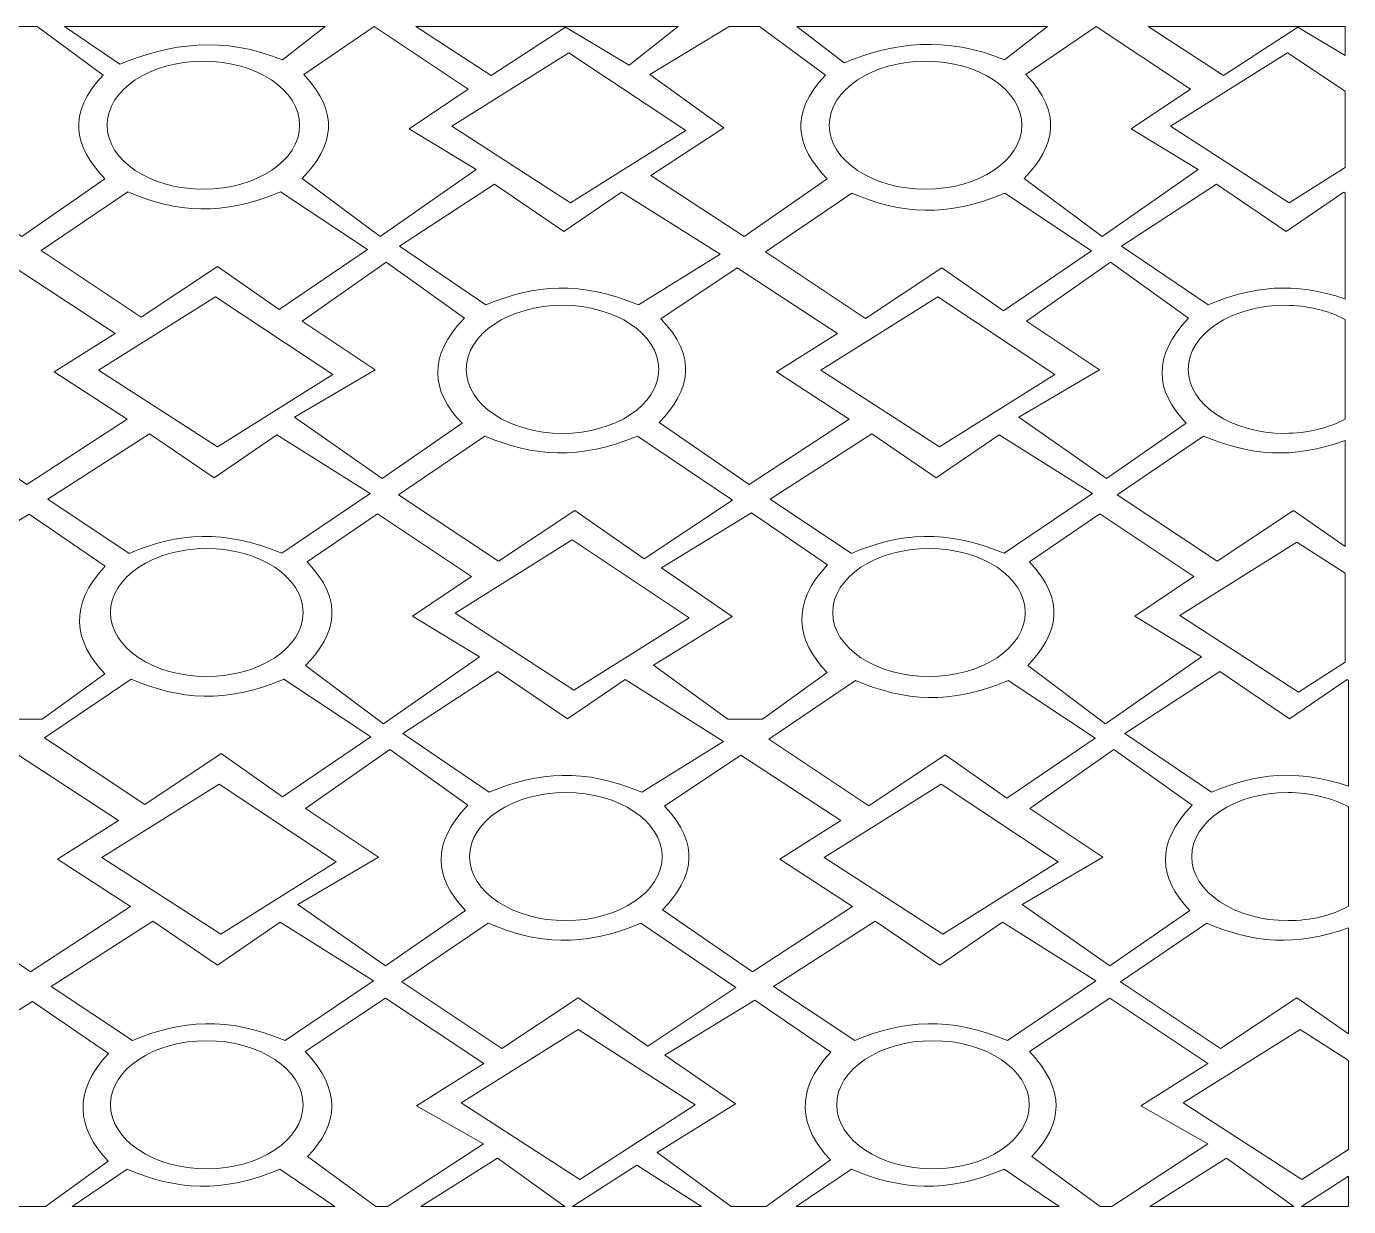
# Model space of a CAD drawing. Header units: millimetres. Extents: x -1200 to 1200, y -590 to 590.
# Drawn here: x -122 to 1200, y -590 to 590 of the extents above; entities that cross this region are included whole.
import ezdxf

# ---------------------------------------------------------------- set-up
doc = ezdxf.new("R2010")
doc.units = ezdxf.units.MM
doc.header["$MEASUREMENT"] = 0
doc.layers.add('Layer 1', color=7, linetype='Continuous')

msp = doc.modelspace()

# ---------------------------------------------------------------- linework, layer by layer
at = {"layer": 'Layer 1', "color": 250, "lineweight": 20}
for points, knots in [([(-141.0108, 589.9734), (-141.0108, 589.9734), (-111.2314, 589.9734), (-111.2314, 589.9734), (-111.2314, 589.9734), (-45.1225, 541.3441), (-45.1225, 541.3441), (-81.7393, 502.8084), (-74.6767, 470.0985), (-43.4384, 437.578), (-43.4384, 437.578), (-126.5519, 380.0612), (-126.5519, 380.0612), (-126.5519, 380.0612), (-219.8401, 440.9642), (-219.8401, 440.9642), (-219.8401, 440.9642), (-146.9014, 486.0775), (-146.9014, 486.0775), (-146.9014, 486.0775), (-224.9315, 537.9633), (-224.9315, 537.9633), (-224.9315, 537.9633), (-141.0108, 589.9734), (-141.0108, 589.9734)], [0, 0, 0, 0, 0.125, 0.125, 0.125, 0.25, 0.25, 0.25, 0.375, 0.375, 0.375, 0.5, 0.5, 0.5, 0.625, 0.625, 0.625, 0.75, 0.75, 0.75, 0.875, 0.875, 0.875, 1, 1, 1, 1]), ([(-83.7494, 589.9734), (-83.7494, 589.9734), (176.8446, 589.9734), (176.8446, 589.9734), (176.8446, 589.9734), (133.9258, 556.4197), (133.9258, 556.4197), (75.9737, 580.7668), (20.4586, 572.9883), (-28.4439, 552.2113), (-28.4439, 552.2113), (-83.7494, 589.9734), (-83.7494, 589.9734)], [0, 0, 0, 0, 0.25, 0.25, 0.25, 0.5, 0.5, 0.5, 0.75, 0.75, 0.75, 1, 1, 1, 1]), ([(153.7165, 438.054), (153.7165, 438.054), (231.5758, 380.0234), (231.5758, 380.0234), (231.5758, 380.0234), (327.6426, 446.7683), (327.6426, 446.7683), (327.6426, 446.7683), (260.7342, 487.4731), (260.7342, 487.4731), (260.7342, 487.4731), (319.7806, 527.1555), (319.7806, 527.1555), (319.7806, 527.1555), (225.724, 589.9031), (225.724, 589.9031), (225.724, 589.9031), (155.4162, 541.82), (155.4162, 541.82), (192.0253, 503.279), (184.9627, 470.5746), (153.7165, 438.054)], [0, 0, 0, 0, 0.142857143, 0.142857143, 0.142857143, 0.285714286, 0.285714286, 0.285714286, 0.428571429, 0.428571429, 0.428571429, 0.571428571, 0.571428571, 0.571428571, 0.714285714, 0.714285714, 0.714285714, 0.857142857, 0.857142857, 0.857142857, 1, 1, 1, 1]), ([(267.37, 589.9734), (267.37, 589.9734), (529.7258, 589.9734), (529.7258, 589.9734), (529.7258, 589.9734), (480.5438, 551.0861), (480.5438, 551.0861), (480.5438, 551.0861), (416.8563, 589.2215), (416.8563, 589.2215), (416.8563, 589.2215), (342.7068, 540.8247), (342.7068, 540.8247), (342.7068, 540.8247), (267.37, 589.9734), (267.37, 589.9734)], [0, 0, 0, 0, 0.2, 0.2, 0.2, 0.4, 0.4, 0.4, 0.6, 0.6, 0.6, 0.8, 0.8, 0.8, 1, 1, 1, 1]), ([(580.6929, 589.9734), (580.6929, 589.9734), (610.899, 589.9734), (610.899, 589.9734), (610.899, 589.9734), (676.9924, 541.3441), (676.9924, 541.3441), (640.3834, 502.8084), (647.4537, 470.0985), (678.6921, 437.578), (678.6921, 437.578), (595.5864, 380.0612), (595.5864, 380.0612), (595.5864, 380.0612), (502.2903, 440.9642), (502.2903, 440.9642), (502.2903, 440.9642), (575.2213, 488.7497), (575.2213, 488.7497), (575.2213, 488.7497), (501.2115, 541.9607), (501.2115, 541.9607), (501.2115, 541.9607), (580.6929, 589.9734), (580.6929, 589.9734)], [0, 0, 0, 0, 0.125, 0.125, 0.125, 0.25, 0.25, 0.25, 0.375, 0.375, 0.375, 0.5, 0.5, 0.5, 0.625, 0.625, 0.625, 0.75, 0.75, 0.75, 0.875, 0.875, 0.875, 1, 1, 1, 1]), ([(648.191, 589.9734), (648.191, 589.9734), (898.9751, 589.9734), (898.9751, 589.9734), (898.9751, 589.9734), (856.064, 556.4197), (856.064, 556.4197), (798.1042, 580.7668), (744.5992, 574.3136), (695.6811, 553.542), (695.6811, 553.542), (648.191, 589.9734), (648.191, 589.9734)], [0, 0, 0, 0, 0.25, 0.25, 0.25, 0.5, 0.5, 0.5, 0.75, 0.75, 0.75, 1, 1, 1, 1]), ([(875.7462, 438.054), (875.7462, 438.054), (953.5976, 380.0234), (953.5976, 380.0234), (953.5976, 380.0234), (1049.6643, 446.7683), (1049.6643, 446.7683), (1049.6643, 446.7683), (982.7405, 487.4731), (982.7405, 487.4731), (982.7405, 487.4731), (1041.7946, 527.1555), (1041.7946, 527.1555), (1041.7946, 527.1555), (947.738, 589.9031), (947.738, 589.9031), (947.738, 589.9031), (877.4302, 541.82), (877.4302, 541.82), (914.0471, 503.279), (906.9845, 470.5746), (875.7462, 438.054)], [0, 0, 0, 0, 0.142857143, 0.142857143, 0.142857143, 0.285714286, 0.285714286, 0.285714286, 0.428571429, 0.428571429, 0.428571429, 0.571428571, 0.571428571, 0.571428571, 0.714285714, 0.714285714, 0.714285714, 0.857142857, 0.857142857, 0.857142857, 1, 1, 1, 1]), ([(999.6907, 589.9734), (999.6907, 589.9734), (1196.5507, 589.9734), (1196.5507, 589.9734), (1196.5507, 589.9734), (1196.5507, 560.8607), (1196.5507, 560.8607), (1196.5507, 560.8607), (1149.1925, 589.2215), (1149.1925, 589.2215), (1149.1925, 589.2215), (1075.0354, 540.8247), (1075.0354, 540.8247), (1075.0354, 540.8247), (999.6907, 589.9734), (999.6907, 589.9734)], [0, 0, 0, 0, 0.2, 0.2, 0.2, 0.4, 0.4, 0.4, 0.6, 0.6, 0.6, 0.8, 0.8, 0.8, 1, 1, 1, 1]), ([(-41.3429, 491.2109), (-41.3429, 526.4793), (1.9019, 555.2459), (54.9257, 555.2404), (107.9728, 555.2404), (151.2175, 526.4793), (151.2175, 491.2109), (151.2175, 455.9479), (107.9728, 427.1868), (54.9257, 427.1868), (1.9019, 427.1868), (-41.3429, 455.9479), (-41.3429, 491.2109)], [0, 0, 0, 0, 0.25, 0.25, 0.25, 0.5, 0.5, 0.5, 0.75, 0.75, 0.75, 1, 1, 1, 1]), ([(421.9553, 413.7123), (421.9553, 413.7123), (537.2928, 485.899), (537.2928, 485.899), (537.2928, 485.899), (420.2556, 563.7222), (420.2556, 563.7222), (420.2556, 563.7222), (303.2184, 490.4157), (303.2184, 490.4157), (303.2184, 490.4157), (421.9553, 413.7123), (421.9553, 413.7123)], [0, 0, 0, 0, 0.25, 0.25, 0.25, 0.5, 0.5, 0.5, 0.75, 0.75, 0.75, 1, 1, 1, 1]), ([(680.7721, 491.2109), (680.7721, 526.4793), (724.0246, 555.2404), (777.0639, 555.2404), (830.0954, 555.2404), (873.348, 526.4793), (873.348, 491.2109), (873.348, 455.9479), (830.0954, 427.1868), (777.0639, 427.1868), (724.0246, 427.1868), (680.7721, 455.9479), (680.7721, 491.2109)], [0, 0, 0, 0, 0.25, 0.25, 0.25, 0.5, 0.5, 0.5, 0.75, 0.75, 0.75, 1, 1, 1, 1]), ([(1196.5507, 525.3326), (1196.5507, 525.3326), (1196.5507, 448.7752), (1196.5507, 448.7752), (1196.5507, 448.7752), (1140.5234, 413.7123), (1140.5234, 413.7123), (1140.5234, 413.7123), (1021.802, 490.4104), (1021.802, 490.4104), (1021.802, 490.4104), (1138.8392, 563.7222), (1138.8392, 563.7222), (1138.8392, 563.7222), (1196.5507, 525.3326), (1196.5507, 525.3326)], [0, 0, 0, 0, 0.2, 0.2, 0.2, 0.4, 0.4, 0.4, 0.6, 0.6, 0.6, 0.8, 0.8, 0.8, 1, 1, 1, 1]), ([(-20.6751, 424.52), (-20.6751, 424.52), (-107.1801, 365.8727), (-107.1801, 365.8727), (-107.1801, 365.8727), (-7.1165, 299.3279), (-7.1165, 299.3279), (-7.1165, 299.3279), (69.2215, 350.0831), (69.2215, 350.0831), (69.2215, 350.0831), (130.7437, 306.917), (130.7437, 306.917), (130.7437, 306.917), (218.9408, 366.9005), (218.9408, 366.9005), (218.9408, 366.9005), (131.9778, 424.52), (131.9778, 424.52), (74.0257, 400.1783), (28.2353, 403.7484), (-20.6751, 424.52)], [0, 0, 0, 0, 0.142857143, 0.142857143, 0.142857143, 0.285714286, 0.285714286, 0.285714286, 0.428571429, 0.428571429, 0.428571429, 0.571428571, 0.571428571, 0.571428571, 0.714285714, 0.714285714, 0.714285714, 0.857142857, 0.857142857, 0.857142857, 1, 1, 1, 1]), ([(337.4603, 311.4663), (337.4603, 311.4663), (250.9475, 370.119), (250.9475, 370.119), (250.9475, 370.119), (345.9354, 432.1471), (345.9354, 432.1471), (345.9354, 432.1471), (415.4748, 384.7781), (415.4748, 384.7781), (415.4748, 384.7781), (473.1552, 424.255), (473.1552, 424.255), (473.1552, 424.255), (571.5192, 362.2215), (571.5192, 362.2215), (571.5192, 362.2215), (490.1131, 311.4663), (490.1131, 311.4663), (432.1612, 335.8134), (386.3707, 332.2379), (337.4603, 311.4663)], [0, 0, 0, 0, 0.142857143, 0.142857143, 0.142857143, 0.285714286, 0.285714286, 0.285714286, 0.428571429, 0.428571429, 0.428571429, 0.571428571, 0.571428571, 0.571428571, 0.714285714, 0.714285714, 0.714285714, 0.857142857, 0.857142857, 0.857142857, 1, 1, 1, 1]), ([(703.4577, 423.1839), (703.4577, 423.1839), (616.9526, 364.5366), (616.9526, 364.5366), (616.9526, 364.5366), (717.0319, 297.9918), (717.0319, 297.9918), (717.0319, 297.9918), (793.3466, 348.7523), (793.3466, 348.7523), (793.3466, 348.7523), (854.8688, 305.5864), (854.8688, 305.5864), (854.8688, 305.5864), (943.0736, 365.5698), (943.0736, 365.5698), (943.0736, 365.5698), (856.1183, 423.1839), (856.1183, 423.1839), (798.1663, 398.8422), (752.3603, 402.4123), (703.4577, 423.1839)], [0, 0, 0, 0, 0.142857143, 0.142857143, 0.142857143, 0.285714286, 0.285714286, 0.285714286, 0.428571429, 0.428571429, 0.428571429, 0.571428571, 0.571428571, 0.571428571, 0.714285714, 0.714285714, 0.714285714, 0.857142857, 0.857142857, 0.857142857, 1, 1, 1, 1]), ([(1196.5429, 423.3787), (1196.5429, 423.3787), (1196.5507, 317.4381), (1196.5507, 317.4381), (1145.7854, 335.0128), (1103.9143, 330.35), (1059.4743, 311.4663), (1059.4743, 311.4663), (972.9692, 370.119), (972.9692, 370.119), (972.9692, 370.119), (1067.9495, 432.1471), (1067.9495, 432.1471), (1067.9495, 432.1471), (1137.4889, 384.7781), (1137.4889, 384.7781), (1137.4889, 384.7781), (1195.1615, 424.255), (1195.1615, 424.255), (1195.1615, 424.255), (1196.5429, 423.3787), (1196.5429, 423.3787)], [0, 0, 0, 0, 0.142857143, 0.142857143, 0.142857143, 0.285714286, 0.285714286, 0.285714286, 0.428571429, 0.428571429, 0.428571429, 0.571428571, 0.571428571, 0.571428571, 0.714285714, 0.714285714, 0.714285714, 0.857142857, 0.857142857, 0.857142857, 1, 1, 1, 1]), ([(-211.3495, 193.9661), (-211.3495, 193.9661), (-121.4606, 131.9326), (-121.4606, 131.9326), (-121.4606, 131.9326), (-21.3814, 197.3469), (-21.3814, 197.3469), (-21.3814, 197.3469), (-94.3278, 244.7159), (-94.3278, 244.7159), (-94.3278, 244.7159), (-33.2636, 283.0676), (-33.2636, 283.0676), (-33.2636, 283.0676), (-133.3428, 348.4819), (-133.3428, 348.4819), (-133.3428, 348.4819), (-209.6575, 297.7321), (-209.6575, 297.7321), (-173.0486, 259.1911), (-180.1111, 226.4866), (-211.3495, 193.9661)], [0, 0, 0, 0, 0.142857143, 0.142857143, 0.142857143, 0.285714286, 0.285714286, 0.285714286, 0.428571429, 0.428571429, 0.428571429, 0.571428571, 0.571428571, 0.571428571, 0.714285714, 0.714285714, 0.714285714, 0.857142857, 0.857142857, 0.857142857, 1, 1, 1, 1]), ([(313.5484, 193.3116), (313.5484, 193.3116), (233.6791, 138.0504), (233.6791, 138.0504), (233.6791, 138.0504), (146.1029, 199.2564), (146.1029, 199.2564), (146.1029, 199.2564), (226.601, 246.7335), (226.601, 246.7335), (226.601, 246.7335), (153.8175, 295.3358), (153.8175, 295.3358), (153.8175, 295.3358), (237.8467, 354.2914), (237.8467, 354.2914), (237.8467, 354.2914), (315.8689, 298.4083), (315.8689, 298.4083), (279.26, 259.8726), (282.3023, 225.8267), (313.5484, 193.3116)], [0, 0, 0, 0, 0.142857143, 0.142857143, 0.142857143, 0.285714286, 0.285714286, 0.285714286, 0.428571429, 0.428571429, 0.428571429, 0.571428571, 0.571428571, 0.571428571, 0.714285714, 0.714285714, 0.714285714, 0.857142857, 0.857142857, 0.857142857, 1, 1, 1, 1]), ([(510.7732, 193.9661), (510.7732, 193.9661), (600.6777, 131.9326), (600.6777, 131.9326), (600.6777, 131.9326), (700.7413, 197.3469), (700.7413, 197.3469), (700.7413, 197.3469), (627.8182, 244.7159), (627.8182, 244.7159), (627.8182, 244.7159), (688.8746, 283.0676), (688.8746, 283.0676), (688.8746, 283.0676), (588.7954, 348.4819), (588.7954, 348.4819), (588.7954, 348.4819), (512.4728, 297.7321), (512.4728, 297.7321), (549.0819, 259.1911), (542.0116, 226.4866), (510.7732, 193.9661)], [0, 0, 0, 0, 0.142857143, 0.142857143, 0.142857143, 0.285714286, 0.285714286, 0.285714286, 0.428571429, 0.428571429, 0.428571429, 0.571428571, 0.571428571, 0.571428571, 0.714285714, 0.714285714, 0.714285714, 0.857142857, 0.857142857, 0.857142857, 1, 1, 1, 1]), ([(1037.7356, 193.3116), (1037.7356, 193.3116), (957.8661, 138.0504), (957.8661, 138.0504), (957.8661, 138.0504), (870.2901, 199.2564), (870.2901, 199.2564), (870.2901, 199.2564), (950.788, 246.7335), (950.788, 246.7335), (950.788, 246.7335), (877.9968, 295.3358), (877.9968, 295.3358), (877.9968, 295.3358), (962.0262, 354.2914), (962.0262, 354.2914), (962.0262, 354.2914), (1040.0484, 298.4083), (1040.0484, 298.4083), (1003.4393, 259.8726), (1006.4971, 225.8267), (1037.7356, 193.3116)], [0, 0, 0, 0, 0.142857143, 0.142857143, 0.142857143, 0.285714286, 0.285714286, 0.285714286, 0.428571429, 0.428571429, 0.428571429, 0.571428571, 0.571428571, 0.571428571, 0.714285714, 0.714285714, 0.714285714, 0.857142857, 0.857142857, 0.857142857, 1, 1, 1, 1]), ([(68.9189, 169.6244), (68.9189, 169.6244), (184.2487, 241.8057), (184.2487, 241.8057), (184.2487, 241.8057), (67.2115, 319.6288), (67.2115, 319.6288), (67.2115, 319.6288), (-49.818, 246.3224), (-49.818, 246.3224), (-49.818, 246.3224), (68.9189, 169.6244), (68.9189, 169.6244)], [0, 0, 0, 0, 0.25, 0.25, 0.25, 0.5, 0.5, 0.5, 0.75, 0.75, 0.75, 1, 1, 1, 1]), ([(791.0416, 169.6244), (791.0416, 169.6244), (906.3791, 241.8057), (906.3791, 241.8057), (906.3791, 241.8057), (789.3497, 319.6288), (789.3497, 319.6288), (789.3497, 319.6288), (672.3125, 246.3224), (672.3125, 246.3224), (672.3125, 246.3224), (791.0416, 169.6244), (791.0416, 169.6244)], [0, 0, 0, 0, 0.25, 0.25, 0.25, 0.5, 0.5, 0.5, 0.75, 0.75, 0.75, 1, 1, 1, 1]), ([(317.7083, 247.123), (317.7083, 282.3914), (360.9609, 311.1525), (413.9924, 311.1525), (467.0395, 311.1525), (510.2842, 282.3914), (510.2842, 247.123), (510.2842, 211.86), (467.0395, 183.0934), (413.9924, 183.0988), (360.9609, 183.0988), (317.7083, 211.86), (317.7083, 247.123)], [0, 0, 0, 0, 0.25, 0.25, 0.25, 0.5, 0.5, 0.5, 0.75, 0.75, 0.75, 1, 1, 1, 1]), ([(1196.5507, 296.8396), (1196.5507, 296.8396), (1196.5507, 197.4064), (1196.5507, 197.4064), (1179.9885, 188.4649), (1158.925, 183.0988), (1136.0065, 183.0988), (1082.9827, 183.0988), (1039.7224, 211.86), (1039.7224, 247.123), (1039.7146, 282.3914), (1082.9827, 311.1525), (1136.0065, 311.1525), (1158.925, 311.1471), (1179.9885, 305.7865), (1196.5507, 296.8396)], [0, 0, 0, 0, 0.2, 0.2, 0.2, 0.4, 0.4, 0.4, 0.6, 0.6, 0.6, 0.8, 0.8, 0.8, 1, 1, 1, 1]), ([(-19.1927, 63.1321), (-19.1927, 63.1321), (-100.6142, 117.2734), (-100.6142, 117.2734), (-100.6142, 117.2734), (1.1568, 182.6877), (1.1568, 182.6877), (1.1568, 182.6877), (65.6049, 138.6995), (65.6049, 138.6995), (65.6049, 138.6995), (128.3611, 181.5518), (128.3611, 181.5518), (128.3611, 181.5518), (221.6571, 122.9099), (221.6571, 122.9099), (221.6571, 122.9099), (133.4524, 63.1375), (133.4524, 63.1375), (75.5081, 87.4792), (29.7022, 83.9091), (-19.1927, 63.1321)], [0, 0, 0, 0, 0.142857143, 0.142857143, 0.142857143, 0.285714286, 0.285714286, 0.285714286, 0.428571429, 0.428571429, 0.428571429, 0.571428571, 0.571428571, 0.571428571, 0.714285714, 0.714285714, 0.714285714, 0.857142857, 0.857142857, 0.857142857, 1, 1, 1, 1]), ([(336.3816, 180.4375), (336.3816, 180.4375), (249.8842, 121.7848), (249.8842, 121.7848), (249.8842, 121.7848), (349.9479, 55.2399), (349.9479, 55.2399), (349.9479, 55.2399), (426.2782, 105.9951), (426.2782, 105.9951), (426.2782, 105.9951), (495.8176, 57.4956), (495.8176, 57.4956), (495.8176, 57.4956), (584.0068, 116.1429), (584.0068, 116.1429), (584.0068, 116.1429), (489.0421, 180.4321), (489.0421, 180.4321), (431.0823, 156.0903), (385.2919, 159.6605), (336.3816, 180.4375)], [0, 0, 0, 0, 0.142857143, 0.142857143, 0.142857143, 0.285714286, 0.285714286, 0.285714286, 0.428571429, 0.428571429, 0.428571429, 0.571428571, 0.571428571, 0.571428571, 0.714285714, 0.714285714, 0.714285714, 0.857142857, 0.857142857, 0.857142857, 1, 1, 1, 1]), ([(702.93, 63.1321), (702.93, 63.1321), (621.5161, 117.2734), (621.5161, 117.2734), (621.5161, 117.2734), (723.295, 182.6877), (723.295, 182.6877), (723.295, 182.6877), (787.7354, 138.6995), (787.7354, 138.6995), (787.7354, 138.6995), (850.4993, 181.5572), (850.4993, 181.5572), (850.4993, 181.5572), (943.7876, 122.9099), (943.7876, 122.9099), (943.7876, 122.9099), (855.5905, 63.1375), (855.5905, 63.1375), (797.623, 87.4792), (751.8403, 83.9091), (702.93, 63.1321)], [0, 0, 0, 0, 0.142857143, 0.142857143, 0.142857143, 0.285714286, 0.285714286, 0.285714286, 0.428571429, 0.428571429, 0.428571429, 0.571428571, 0.571428571, 0.571428571, 0.714285714, 0.714285714, 0.714285714, 0.857142857, 0.857142857, 0.857142857, 1, 1, 1, 1]), ([(1196.5507, 176.0722), (1196.5507, 176.0722), (1196.5507, 69.9369), (1196.5507, 69.9369), (1196.5507, 69.9369), (1144.8541, 105.9897), (1144.8541, 105.9897), (1144.8541, 105.9897), (1068.5237, 55.2399), (1068.5237, 55.2399), (1068.5237, 55.2399), (968.4523, 121.7848), (968.4523, 121.7848), (968.4523, 121.7848), (1054.9574, 180.4375), (1054.9574, 180.4375), (1100.7091, 160.9965), (1143.7365, 156.6259), (1196.5507, 176.0722)], [0, 0, 0, 0, 0.166666667, 0.166666667, 0.166666667, 0.333333333, 0.333333333, 0.333333333, 0.5, 0.5, 0.5, 0.666666667, 0.666666667, 0.666666667, 0.833333333, 0.833333333, 0.833333333, 1, 1, 1, 1]), ([(-106.1479, -102.7919), (-106.1479, -102.7919), (-144.542, -102.7919), (-144.542, -102.7919), (-144.542, -102.7919), (-216.9763, -50.1706), (-216.9763, -50.1706), (-216.9763, -50.1706), (-138.4729, -1.3573), (-138.4729, -1.3573), (-138.4729, -1.3573), (-209.254, 47.2505), (-209.254, 47.2505), (-209.254, 47.2505), (-119.2098, 102.1978), (-119.2098, 102.1978), (-119.2098, 102.1978), (-43.19, 50.3175), (-43.19, 50.3175), (-79.8068, 11.7818), (-74.7466, -24.9254), (-43.5082, -57.446), (-43.5082, -57.446), (-106.1479, -102.7919), (-106.1479, -102.7919)], [0, 0, 0, 0, 0.125, 0.125, 0.125, 0.25, 0.25, 0.25, 0.375, 0.375, 0.375, 0.5, 0.5, 0.5, 0.625, 0.625, 0.625, 0.75, 0.75, 0.75, 0.875, 0.875, 0.875, 1, 1, 1, 1]), ([(157.116, -49.1806), (157.116, -49.1806), (234.9674, -107.2113), (234.9674, -107.2113), (234.9674, -107.2113), (331.0341, -40.4663), (331.0341, -40.4663), (331.0341, -40.4663), (264.1103, 0.2385), (264.1103, 0.2385), (264.1103, 0.2385), (323.1721, 39.9208), (323.1721, 39.9208), (323.1721, 39.9208), (229.1155, 102.6684), (229.1155, 102.6684), (229.1155, 102.6684), (158.8, 54.5854), (158.8, 54.5854), (195.4169, 16.0444), (188.3621, -16.6601), (157.116, -49.1806)], [0, 0, 0, 0, 0.142857143, 0.142857143, 0.142857143, 0.285714286, 0.285714286, 0.285714286, 0.428571429, 0.428571429, 0.428571429, 0.571428571, 0.571428571, 0.571428571, 0.714285714, 0.714285714, 0.714285714, 0.857142857, 0.857142857, 0.857142857, 1, 1, 1, 1]), ([(614.1276, -102.7919), (614.1276, -102.7919), (579.4201, -102.7919), (579.4201, -102.7919), (579.4201, -102.7919), (505.1542, -48.8398), (505.1542, -48.8398), (505.1542, -48.8398), (583.6498, -0.0266), (583.6498, -0.0266), (583.6498, -0.0266), (512.8687, 48.5811), (512.8687, 48.5811), (512.8687, 48.5811), (602.9051, 103.5339), (602.9051, 103.5339), (602.9051, 103.5339), (678.9249, 51.6482), (678.9249, 51.6482), (642.3159, 13.1125), (647.3838, -23.5948), (678.6223, -56.1153), (678.6223, -56.1153), (614.1276, -102.7919), (614.1276, -102.7919)], [0, 0, 0, 0, 0.125, 0.125, 0.125, 0.25, 0.25, 0.25, 0.375, 0.375, 0.375, 0.5, 0.5, 0.5, 0.625, 0.625, 0.625, 0.75, 0.75, 0.75, 0.875, 0.875, 0.875, 1, 1, 1, 1]), ([(879.1377, -49.1806), (879.1377, -49.1806), (956.9892, -107.2113), (956.9892, -107.2113), (956.9892, -107.2113), (1053.0482, -40.4663), (1053.0482, -40.4663), (1053.0482, -40.4663), (986.1321, 0.2385), (986.1321, 0.2385), (986.1321, 0.2385), (1045.194, 39.9208), (1045.194, 39.9208), (1045.194, 39.9208), (951.1373, 102.6684), (951.1373, 102.6684), (951.1373, 102.6684), (880.8219, 54.5854), (880.8219, 54.5854), (917.431, 16.0444), (910.3683, -16.6601), (879.1377, -49.1806)], [0, 0, 0, 0, 0.142857143, 0.142857143, 0.142857143, 0.285714286, 0.285714286, 0.285714286, 0.428571429, 0.428571429, 0.428571429, 0.571428571, 0.571428571, 0.571428571, 0.714285714, 0.714285714, 0.714285714, 0.857142857, 0.857142857, 0.857142857, 1, 1, 1, 1]), ([(-37.9591, 3.9762), (-37.9591, 39.2447), (5.2858, 68.0058), (58.325, 68.0058), (111.3565, 68.0058), (154.609, 39.2447), (154.609, 3.9762), (154.609, -31.2868), (111.3565, -60.0479), (58.325, -60.0479), (5.2858, -60.0479), (-37.9591, -31.2868), (-37.9591, 3.9762)], [0, 0, 0, 0, 0.25, 0.25, 0.25, 0.5, 0.5, 0.5, 0.75, 0.75, 0.75, 1, 1, 1, 1]), ([(425.3547, -73.5223), (425.3547, -73.5223), (540.6844, -1.341), (540.6844, -1.341), (540.6844, -1.341), (423.6472, 76.4821), (423.6472, 76.4821), (423.6472, 76.4821), (306.61, 3.1757), (306.61, 3.1757), (306.61, 3.1757), (425.3547, -73.5223), (425.3547, -73.5223)], [0, 0, 0, 0, 0.25, 0.25, 0.25, 0.5, 0.5, 0.5, 0.75, 0.75, 0.75, 1, 1, 1, 1]), ([(684.1636, 3.9762), (684.1636, 39.2447), (727.4161, 68.0058), (780.4477, 68.0058), (833.487, 68.0058), (876.7318, 39.2447), (876.7318, 3.9762), (876.7318, -31.2868), (833.487, -60.0479), (780.4477, -60.0479), (727.4161, -60.0479), (684.1636, -31.2868), (684.1636, 3.9762)], [0, 0, 0, 0, 0.25, 0.25, 0.25, 0.5, 0.5, 0.5, 0.75, 0.75, 0.75, 1, 1, 1, 1]), ([(1196.5507, 43.2151), (1196.5507, 43.2151), (1196.5507, -45.578), (1196.5507, -45.578), (1196.5507, -45.578), (1149.9919, -75.7943), (1149.9919, -75.7943), (1149.9919, -75.7943), (1031.255, 0.8984), (1031.255, 0.8984), (1031.255, 0.8984), (1148.2922, 74.2102), (1148.2922, 74.2102), (1148.2922, 74.2102), (1196.5507, 43.2151), (1196.5507, 43.2151)], [0, 0, 0, 0, 0.2, 0.2, 0.2, 0.4, 0.4, 0.4, 0.6, 0.6, 0.6, 0.8, 0.8, 0.8, 1, 1, 1, 1]), ([(-17.2835, -62.7146), (-17.2835, -62.7146), (-103.7886, -121.3619), (-103.7886, -121.3619), (-103.7886, -121.3619), (-3.7171, -187.9068), (-3.7171, -187.9068), (-3.7171, -187.9068), (72.6132, -137.157), (72.6132, -137.157), (72.6132, -137.157), (134.1276, -180.3176), (134.1276, -180.3176), (134.1276, -180.3176), (222.3323, -120.3342), (222.3323, -120.3342), (222.3323, -120.3342), (135.3693, -62.7146), (135.3693, -62.7146), (77.4173, -87.0564), (31.6191, -83.4862), (-17.2835, -62.7146)], [0, 0, 0, 0, 0.142857143, 0.142857143, 0.142857143, 0.285714286, 0.285714286, 0.285714286, 0.428571429, 0.428571429, 0.428571429, 0.571428571, 0.571428571, 0.571428571, 0.714285714, 0.714285714, 0.714285714, 0.857142857, 0.857142857, 0.857142857, 1, 1, 1, 1]), ([(340.8441, -175.7684), (340.8441, -175.7684), (254.339, -117.1211), (254.339, -117.1211), (254.339, -117.1211), (349.3271, -55.0875), (349.3271, -55.0875), (349.3271, -55.0875), (418.8587, -102.4565), (418.8587, -102.4565), (418.8587, -102.4565), (476.5391, -62.9851), (476.5391, -62.9851), (476.5391, -62.9851), (574.9108, -125.0132), (574.9108, -125.0132), (574.9108, -125.0132), (493.497, -175.7684), (493.497, -175.7684), (435.545, -151.4267), (389.7468, -154.9968), (340.8441, -175.7684)], [0, 0, 0, 0, 0.142857143, 0.142857143, 0.142857143, 0.285714286, 0.285714286, 0.285714286, 0.428571429, 0.428571429, 0.428571429, 0.571428571, 0.571428571, 0.571428571, 0.714285714, 0.714285714, 0.714285714, 0.857142857, 0.857142857, 0.857142857, 1, 1, 1, 1]), ([(706.8493, -64.0507), (706.8493, -64.0507), (620.352, -122.6981), (620.352, -122.6981), (620.352, -122.6981), (720.4157, -189.2429), (720.4157, -189.2429), (720.4157, -189.2429), (796.746, -138.4823), (796.746, -138.4823), (796.746, -138.4823), (858.2682, -181.6483), (858.2682, -181.6483), (858.2682, -181.6483), (946.4651, -121.6649), (946.4651, -121.6649), (946.4651, -121.6649), (859.5099, -64.0507), (859.5099, -64.0507), (801.5579, -88.3924), (755.7597, -84.8223), (706.8493, -64.0507)], [0, 0, 0, 0, 0.142857143, 0.142857143, 0.142857143, 0.285714286, 0.285714286, 0.285714286, 0.428571429, 0.428571429, 0.428571429, 0.571428571, 0.571428571, 0.571428571, 0.714285714, 0.714285714, 0.714285714, 0.857142857, 0.857142857, 0.857142857, 1, 1, 1, 1]), ([(1199.95, -63.856), (1199.95, -63.856), (1199.95, -169.7966), (1199.95, -169.7966), (1149.177, -152.2218), (1107.3059, -156.8901), (1062.8582, -175.7684), (1062.8582, -175.7684), (976.3609, -117.1211), (976.3609, -117.1211), (976.3609, -117.1211), (1071.3488, -55.0875), (1071.3488, -55.0875), (1071.3488, -55.0875), (1140.8804, -102.4565), (1140.8804, -102.4565), (1140.8804, -102.4565), (1198.553, -62.9851), (1198.553, -62.9851), (1198.553, -62.9851), (1199.95, -63.856), (1199.95, -63.856)], [0, 0, 0, 0, 0.142857143, 0.142857143, 0.142857143, 0.285714286, 0.285714286, 0.285714286, 0.428571429, 0.428571429, 0.428571429, 0.571428571, 0.571428571, 0.571428571, 0.714285714, 0.714285714, 0.714285714, 0.857142857, 0.857142857, 0.857142857, 1, 1, 1, 1]), ([(-207.9657, -293.2686), (-207.9657, -293.2686), (-118.0613, -355.3021), (-118.0613, -355.3021), (-118.0613, -355.3021), (-17.9975, -289.8878), (-17.9975, -289.8878), (-17.9975, -289.8878), (-90.9363, -242.5188), (-90.9363, -242.5188), (-90.9363, -242.5188), (-29.872, -204.1671), (-29.872, -204.1671), (-29.872, -204.1671), (-129.9434, -138.7527), (-129.9434, -138.7527), (-129.9434, -138.7527), (-206.2737, -189.5079), (-206.2737, -189.5079), (-169.6492, -228.0436), (-176.7195, -260.748), (-207.9657, -293.2686)], [0, 0, 0, 0, 0.142857143, 0.142857143, 0.142857143, 0.285714286, 0.285714286, 0.285714286, 0.428571429, 0.428571429, 0.428571429, 0.571428571, 0.571428571, 0.571428571, 0.714285714, 0.714285714, 0.714285714, 0.857142857, 0.857142857, 0.857142857, 1, 1, 1, 1]), ([(316.9245, -293.9285), (316.9245, -293.9285), (237.0784, -349.1896), (237.0784, -349.1896), (237.0784, -349.1896), (149.4867, -287.9837), (149.4867, -287.9837), (149.4867, -287.9837), (229.9847, -240.5066), (229.9847, -240.5066), (229.9847, -240.5066), (157.2013, -191.8989), (157.2013, -191.8989), (157.2013, -191.8989), (241.2305, -132.9432), (241.2305, -132.9432), (241.2305, -132.9432), (319.2606, -188.8264), (319.2606, -188.8264), (282.6438, -227.362), (285.6938, -261.408), (316.9245, -293.9285)], [0, 0, 0, 0, 0.142857143, 0.142857143, 0.142857143, 0.285714286, 0.285714286, 0.285714286, 0.428571429, 0.428571429, 0.428571429, 0.571428571, 0.571428571, 0.571428571, 0.714285714, 0.714285714, 0.714285714, 0.857142857, 0.857142857, 0.857142857, 1, 1, 1, 1]), ([(514.157, -293.2686), (514.157, -293.2686), (604.0614, -355.3021), (604.0614, -355.3021), (604.0614, -355.3021), (704.1329, -289.8878), (704.1329, -289.8878), (704.1329, -289.8878), (631.202, -242.5188), (631.202, -242.5188), (631.202, -242.5188), (692.274, -204.1671), (692.274, -204.1671), (692.274, -204.1671), (592.187, -138.7527), (592.187, -138.7527), (592.187, -138.7527), (515.8645, -189.5079), (515.8645, -189.5079), (552.4658, -228.0436), (545.3953, -260.748), (514.157, -293.2686)], [0, 0, 0, 0, 0.142857143, 0.142857143, 0.142857143, 0.285714286, 0.285714286, 0.285714286, 0.428571429, 0.428571429, 0.428571429, 0.571428571, 0.571428571, 0.571428571, 0.714285714, 0.714285714, 0.714285714, 0.857142857, 0.857142857, 0.857142857, 1, 1, 1, 1]), ([(1041.1271, -293.9285), (1041.1271, -293.9285), (961.25, -349.1896), (961.25, -349.1896), (961.25, -349.1896), (873.6894, -287.9837), (873.6894, -287.9837), (873.6894, -287.9837), (954.1797, -240.5066), (954.1797, -240.5066), (954.1797, -240.5066), (881.3885, -191.8989), (881.3885, -191.8989), (881.3885, -191.8989), (965.4177, -132.9432), (965.4177, -132.9432), (965.4177, -132.9432), (1043.4321, -188.8264), (1043.4321, -188.8264), (1006.8308, -227.362), (1009.881, -261.408), (1041.1271, -293.9285)], [0, 0, 0, 0, 0.142857143, 0.142857143, 0.142857143, 0.285714286, 0.285714286, 0.285714286, 0.428571429, 0.428571429, 0.428571429, 0.571428571, 0.571428571, 0.571428571, 0.714285714, 0.714285714, 0.714285714, 0.857142857, 0.857142857, 0.857142857, 1, 1, 1, 1]), ([(72.3028, -317.6103), (72.3028, -317.6103), (187.6403, -245.429), (187.6403, -245.429), (187.6403, -245.429), (70.6031, -167.6058), (70.6031, -167.6058), (70.6031, -167.6058), (-46.4264, -240.9122), (-46.4264, -240.9122), (-46.4264, -240.9122), (72.3028, -317.6103), (72.3028, -317.6103)], [0, 0, 0, 0, 0.25, 0.25, 0.25, 0.5, 0.5, 0.5, 0.75, 0.75, 0.75, 1, 1, 1, 1]), ([(794.4332, -317.6103), (794.4332, -317.6103), (909.763, -245.429), (909.763, -245.429), (909.763, -245.429), (792.7336, -167.6058), (792.7336, -167.6058), (792.7336, -167.6058), (675.7041, -240.9122), (675.7041, -240.9122), (675.7041, -240.9122), (794.4332, -317.6103), (794.4332, -317.6103)], [0, 0, 0, 0, 0.25, 0.25, 0.25, 0.5, 0.5, 0.5, 0.75, 0.75, 0.75, 1, 1, 1, 1]), ([(321.1077, -240.1117), (321.1077, -204.8487), (364.3525, -176.0821), (417.384, -176.0821), (470.4232, -176.0821), (513.6759, -204.8487), (513.6759, -240.1117), (513.6759, -275.3747), (470.4232, -304.1412), (417.384, -304.1412), (364.3525, -304.1412), (321.1077, -275.3747), (321.1077, -240.1117)], [0, 0, 0, 0, 0.25, 0.25, 0.25, 0.5, 0.5, 0.5, 0.75, 0.75, 0.75, 1, 1, 1, 1]), ([(1199.95, -190.3951), (1199.95, -190.3951), (1199.95, -289.8283), (1199.95, -289.8283), (1183.3878, -298.7698), (1162.3165, -304.1412), (1139.4058, -304.1412), (1086.3742, -304.1412), (1043.114, -275.3747), (1043.114, -240.1117), (1043.114, -204.8487), (1086.3742, -176.0821), (1139.4058, -176.0821), (1162.3165, -176.0821), (1183.3878, -181.4536), (1199.95, -190.3951)], [0, 0, 0, 0, 0.2, 0.2, 0.2, 0.4, 0.4, 0.4, 0.6, 0.6, 0.6, 0.8, 0.8, 0.8, 1, 1, 1, 1]), ([(-15.8011, -424.1026), (-15.8011, -424.1026), (-97.2149, -369.9666), (-97.2149, -369.9666), (-97.2149, -369.9666), (4.5407, -304.5469), (4.5407, -304.5469), (4.5407, -304.5469), (69.0043, -348.5351), (69.0043, -348.5351), (69.0043, -348.5351), (131.7605, -305.6775), (131.7605, -305.6775), (131.7605, -305.6775), (225.0487, -364.3247), (225.0487, -364.3247), (225.0487, -364.3247), (136.844, -424.1026), (136.844, -424.1026), (78.8919, -399.7555), (33.0937, -403.3256), (-15.8011, -424.1026)], [0, 0, 0, 0, 0.142857143, 0.142857143, 0.142857143, 0.285714286, 0.285714286, 0.285714286, 0.428571429, 0.428571429, 0.428571429, 0.571428571, 0.571428571, 0.571428571, 0.714285714, 0.714285714, 0.714285714, 0.857142857, 0.857142857, 0.857142857, 1, 1, 1, 1]), ([(339.7654, -306.8026), (339.7654, -306.8026), (253.2602, -365.4499), (253.2602, -365.4499), (253.2602, -365.4499), (353.3473, -431.9947), (353.3473, -431.9947), (353.3473, -431.9947), (429.662, -381.2449), (429.662, -381.2449), (429.662, -381.2449), (499.2091, -429.7391), (499.2091, -429.7391), (499.2091, -429.7391), (587.4062, -371.0918), (587.4062, -371.0918), (587.4062, -371.0918), (492.4259, -306.8026), (492.4259, -306.8026), (434.4662, -331.1443), (388.6757, -327.5742), (339.7654, -306.8026)], [0, 0, 0, 0, 0.142857143, 0.142857143, 0.142857143, 0.285714286, 0.285714286, 0.285714286, 0.428571429, 0.428571429, 0.428571429, 0.571428571, 0.571428571, 0.571428571, 0.714285714, 0.714285714, 0.714285714, 0.857142857, 0.857142857, 0.857142857, 1, 1, 1, 1]), ([(706.3215, -424.1026), (706.3215, -424.1026), (624.9078, -369.9666), (624.9078, -369.9666), (624.9078, -369.9666), (726.6789, -304.5469), (726.6789, -304.5469), (726.6789, -304.5469), (791.1269, -348.5351), (791.1269, -348.5351), (791.1269, -348.5351), (853.8832, -305.6775), (853.8832, -305.6775), (853.8832, -305.6775), (947.1792, -364.3247), (947.1792, -364.3247), (947.1792, -364.3247), (858.9822, -424.1026), (858.9822, -424.1026), (801.0146, -399.7555), (755.232, -403.3256), (706.3215, -424.1026)], [0, 0, 0, 0, 0.142857143, 0.142857143, 0.142857143, 0.285714286, 0.285714286, 0.285714286, 0.428571429, 0.428571429, 0.428571429, 0.571428571, 0.571428571, 0.571428571, 0.714285714, 0.714285714, 0.714285714, 0.857142857, 0.857142857, 0.857142857, 1, 1, 1, 1]), ([(1199.95, -311.1625), (1199.95, -311.1625), (1199.95, -417.2977), (1199.95, -417.2977), (1199.95, -417.2977), (1148.2457, -381.2449), (1148.2457, -381.2449), (1148.2457, -381.2449), (1071.9154, -431.9947), (1071.9154, -431.9947), (1071.9154, -431.9947), (971.8439, -365.4499), (971.8439, -365.4499), (971.8439, -365.4499), (1058.3412, -306.8026), (1058.3412, -306.8026), (1104.0928, -326.2381), (1147.1359, -330.6142), (1199.95, -311.1625)], [0, 0, 0, 0, 0.166666667, 0.166666667, 0.166666667, 0.333333333, 0.333333333, 0.333333333, 0.5, 0.5, 0.5, 0.666666667, 0.666666667, 0.666666667, 0.833333333, 0.833333333, 0.833333333, 1, 1, 1, 1]), ([(239.1351, -590.0266), (239.1351, -590.0266), (227.4702, -590.0266), (227.4702, -590.0266), (227.4702, -590.0266), (159.1261, -540.0287), (159.1261, -540.0287), (190.3567, -507.5082), (193.4145, -473.4676), (156.7977, -434.9266), (156.7977, -434.9266), (237.1483, -381.51), (237.1483, -381.51), (237.1483, -381.51), (335.2096, -446.9243), (335.2096, -446.9243), (335.2096, -446.9243), (268.1306, -489.2735), (268.1306, -489.2735), (268.1306, -489.2735), (335.0466, -527.3061), (335.0466, -527.3061), (335.0466, -527.3061), (239.1351, -590.0266), (239.1351, -590.0266)], [0, 0, 0, 0, 0.125, 0.125, 0.125, 0.25, 0.25, 0.25, 0.375, 0.375, 0.375, 0.5, 0.5, 0.5, 0.625, 0.625, 0.625, 0.75, 0.75, 0.75, 0.875, 0.875, 0.875, 1, 1, 1, 1]), ([(963.2602, -590.0266), (963.2602, -590.0266), (951.5952, -590.0266), (951.5952, -590.0266), (951.5952, -590.0266), (883.251, -540.0287), (883.251, -540.0287), (914.4817, -507.5082), (917.5473, -473.4676), (880.9305, -434.9266), (880.9305, -434.9266), (961.2733, -381.51), (961.2733, -381.51), (961.2733, -381.51), (1059.3424, -446.9243), (1059.3424, -446.9243), (1059.3424, -446.9243), (992.2633, -489.2735), (992.2633, -489.2735), (992.2633, -489.2735), (1059.1872, -527.3061), (1059.1872, -527.3061), (1059.1872, -527.3061), (963.2602, -590.0266), (963.2602, -590.0266)], [0, 0, 0, 0, 0.125, 0.125, 0.125, 0.25, 0.25, 0.25, 0.375, 0.375, 0.375, 0.5, 0.5, 0.5, 0.625, 0.625, 0.625, 0.75, 0.75, 0.75, 0.875, 0.875, 0.875, 1, 1, 1, 1]), ([(-102.7564, -590.0266), (-102.7564, -590.0266), (-141.1505, -590.0266), (-141.1505, -590.0266), (-141.1505, -590.0266), (-213.5925, -537.4052), (-213.5925, -537.4052), (-213.5925, -537.4052), (-135.089, -488.5919), (-135.089, -488.5919), (-135.089, -488.5919), (-205.8701, -439.9842), (-205.8701, -439.9842), (-205.8701, -439.9842), (-115.826, -385.0368), (-115.826, -385.0368), (-115.826, -385.0368), (-39.8062, -436.9172), (-39.8062, -436.9172), (-76.4152, -475.4528), (-71.355, -512.1655), (-40.1089, -544.6806), (-40.1089, -544.6806), (-102.7564, -590.0266), (-102.7564, -590.0266)], [0, 0, 0, 0, 0.125, 0.125, 0.125, 0.25, 0.25, 0.25, 0.375, 0.375, 0.375, 0.5, 0.5, 0.5, 0.625, 0.625, 0.625, 0.75, 0.75, 0.75, 0.875, 0.875, 0.875, 1, 1, 1, 1]), ([(617.5192, -590.0266), (617.5192, -590.0266), (582.8194, -590.0266), (582.8194, -590.0266), (582.8194, -590.0266), (508.5458, -536.0745), (508.5458, -536.0745), (508.5458, -536.0745), (587.0492, -487.2613), (587.0492, -487.2613), (587.0492, -487.2613), (516.2603, -438.6536), (516.2603, -438.6536), (516.2603, -438.6536), (606.3044, -383.7008), (606.3044, -383.7008), (606.3044, -383.7008), (682.3243, -435.5865), (682.3243, -435.5865), (645.7074, -474.1221), (650.7677, -510.8295), (682.0061, -543.35), (682.0061, -543.35), (617.5192, -590.0266), (617.5192, -590.0266)], [0, 0, 0, 0, 0.125, 0.125, 0.125, 0.25, 0.25, 0.25, 0.375, 0.375, 0.375, 0.5, 0.5, 0.5, 0.625, 0.625, 0.625, 0.75, 0.75, 0.75, 0.875, 0.875, 0.875, 1, 1, 1, 1]), ([(431.3695, -563.0343), (431.3695, -563.0343), (546.707, -488.1809), (546.707, -488.1809), (546.707, -488.1809), (429.662, -413.0244), (429.662, -413.0244), (429.662, -413.0244), (312.6248, -486.3363), (312.6248, -486.3363), (312.6248, -486.3363), (431.3695, -563.0343), (431.3695, -563.0343)], [0, 0, 0, 0, 0.25, 0.25, 0.25, 0.5, 0.5, 0.5, 0.75, 0.75, 0.75, 1, 1, 1, 1]), ([(1199.95, -444.0195), (1199.95, -444.0195), (1199.95, -532.8127), (1199.95, -532.8127), (1199.95, -532.8127), (1153.3835, -563.0343), (1153.3835, -563.0343), (1153.3835, -563.0343), (1034.6389, -486.3363), (1034.6389, -486.3363), (1034.6389, -486.3363), (1151.6839, -413.0244), (1151.6839, -413.0244), (1151.6839, -413.0244), (1199.95, -444.0195), (1199.95, -444.0195)], [0, 0, 0, 0, 0.2, 0.2, 0.2, 0.4, 0.4, 0.4, 0.6, 0.6, 0.6, 0.8, 0.8, 0.8, 1, 1, 1, 1]), ([(-37.9591, -488.2025), (-37.9591, -452.9394), (5.2858, -424.1783), (58.325, -424.1783), (111.3565, -424.1783), (154.609, -452.9394), (154.609, -488.2025), (154.609, -523.4655), (111.3565, -552.2266), (58.325, -552.2266), (5.2858, -552.2266), (-37.9591, -523.4655), (-37.9591, -488.2025)], [0, 0, 0, 0, 0.25, 0.25, 0.25, 0.5, 0.5, 0.5, 0.75, 0.75, 0.75, 1, 1, 1, 1]), ([(688.1761, -488.2025), (688.1761, -452.9394), (731.4286, -424.1783), (784.4602, -424.1783), (837.4995, -424.1783), (880.7442, -452.9394), (880.7442, -488.2025), (880.7442, -523.4655), (837.4995, -552.2266), (784.4602, -552.2266), (731.4286, -552.2266), (688.1761, -523.4655), (688.1761, -488.2025)], [0, 0, 0, 0, 0.25, 0.25, 0.25, 0.5, 0.5, 0.5, 0.75, 0.75, 0.75, 1, 1, 1, 1]), ([(416.2742, -590.0266), (416.2742, -590.0266), (272.3293, -590.0266), (272.3293, -590.0266), (272.3293, -590.0266), (349.1175, -541.7651), (349.1175, -541.7651), (349.1175, -541.7651), (416.2742, -590.0266), (416.2742, -590.0266)], [0, 0, 0, 0, 0.333333333, 0.333333333, 0.333333333, 0.666666667, 0.666666667, 0.666666667, 1, 1, 1, 1]), ([(1145.1645, -590.0266), (1145.1645, -590.0266), (1001.2196, -590.0266), (1001.2196, -590.0266), (1001.2196, -590.0266), (1078, -541.7651), (1078, -541.7651), (1078, -541.7651), (1145.1645, -590.0266), (1145.1645, -590.0266)], [0, 0, 0, 0, 0.333333333, 0.333333333, 0.333333333, 0.666666667, 0.666666667, 0.666666667, 1, 1, 1, 1]), ([(186.5537, -590.0266), (186.5537, -590.0266), (-76.392, -590.0266), (-76.392, -590.0266), (-76.392, -590.0266), (-21.3037, -552.6756), (-21.3037, -552.6756), (27.6144, -573.4472), (73.4048, -577.0227), (131.3569, -552.6756), (131.3569, -552.6756), (186.5537, -590.0266), (186.5537, -590.0266)], [0, 0, 0, 0, 0.25, 0.25, 0.25, 0.5, 0.5, 0.5, 0.75, 0.75, 0.75, 1, 1, 1, 1]), ([(553.0478, -590.0266), (553.0478, -590.0266), (423.9266, -590.0266), (423.9266, -590.0266), (423.9266, -590.0266), (488.3514, -548.6403), (488.3514, -548.6403), (488.3514, -548.6403), (553.0478, -590.0266), (553.0478, -590.0266)], [0, 0, 0, 0, 0.333333333, 0.333333333, 0.333333333, 0.666666667, 0.666666667, 0.666666667, 1, 1, 1, 1]), ([(910.6788, -590.0266), (910.6788, -590.0266), (647.7486, -590.0266), (647.7486, -590.0266), (647.7486, -590.0266), (702.8369, -552.6756), (702.8369, -552.6756), (751.7472, -573.4472), (797.5376, -577.0227), (855.4897, -552.6756), (855.4897, -552.6756), (910.6788, -590.0266), (910.6788, -590.0266)], [0, 0, 0, 0, 0.25, 0.25, 0.25, 0.5, 0.5, 0.5, 0.75, 0.75, 0.75, 1, 1, 1, 1]), ([(1199.95, -559.7509), (1199.95, -559.7509), (1199.95, -590.0266), (1199.95, -590.0266), (1199.95, -590.0266), (1152.8169, -590.0266), (1152.8169, -590.0266), (1152.8169, -590.0266), (1199.95, -559.7509), (1199.95, -559.7509)], [0, 0, 0, 0, 0.333333333, 0.333333333, 0.333333333, 0.666666667, 0.666666667, 0.666666667, 1, 1, 1, 1])]:
    msp.add_open_spline(points, degree=3, knots=knots, dxfattribs=at)

doc.saveas('drawing.dxf')
